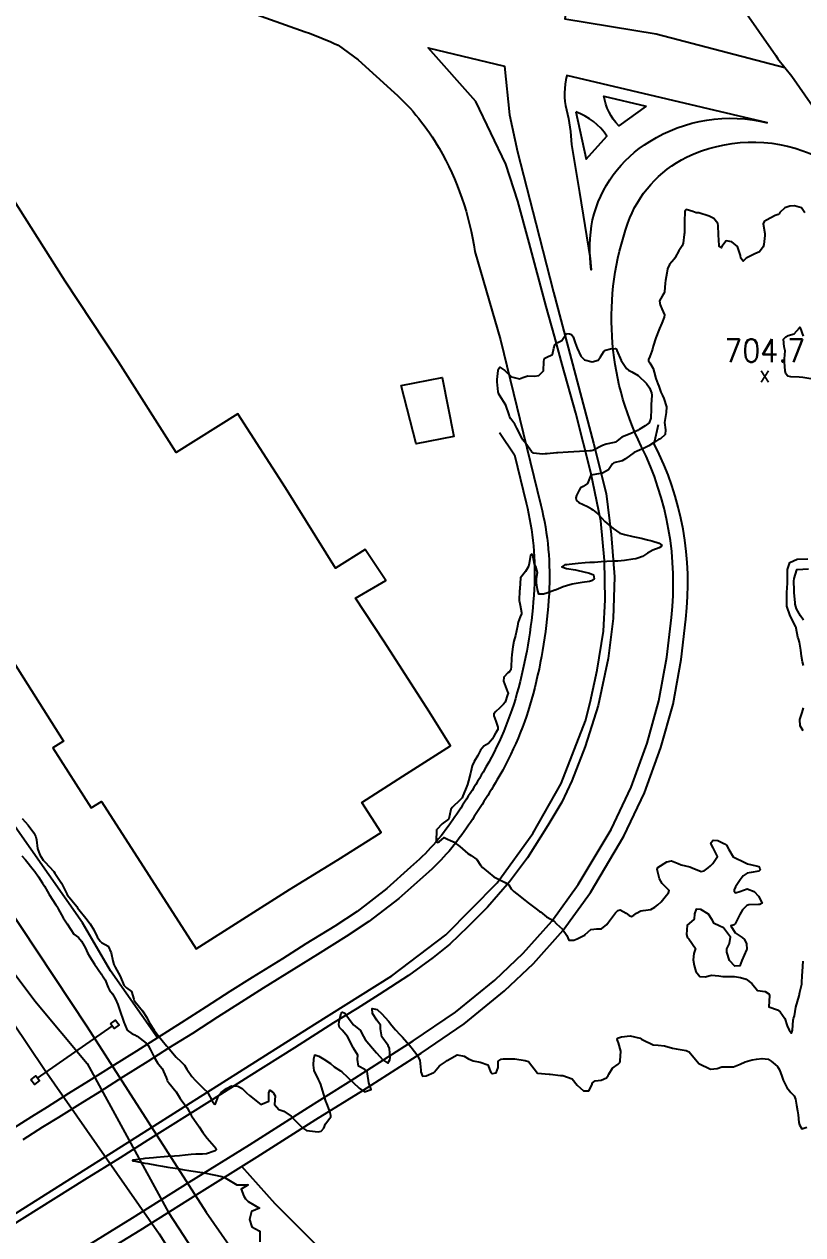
# Model space of a CAD drawing. Header units: metres. Extents: x 307586 to 320046, y 7427249 to 7434250.
# Drawn here: x 308032.8 to 308168, y 7433905 to 7434115.3 of the extents above; entities that cross this region are included whole.
import ezdxf
from ezdxf.enums import TextEntityAlignment as Align

# ---------------------------------------------------------------- set-up
doc = ezdxf.new("R2010")
doc.units = ezdxf.units.M
doc.header["$MEASUREMENT"] = 0
for name, color, linetype in [('Area', 45, 'Continuous'), ('Area Verde e Lazer', 45, 'Continuous'), ('Curvas de Nivel 1m', 11, 'Continuous'), ('Divisa', 42, 'FENCELINE2'), ('Edificações', 30, 'Continuous'), ('Linha Férrea', 20, 'Continuous'), ('Pontes_Viadutos_Tubos', 190, 'Continuous'), ('Pontos Cotados', 45, 'Continuous'), ('Portico', 45, 'Continuous'), ('Vias Primárias', 230, 'Continuous')]:
    doc.layers.add(name, color=color, linetype=linetype)
doc.styles.add('Style-STANDARD', font='STANDARD.shx')
doc.linetypes.add('FENCELINE2', pattern='A,0.25,-0.1,[132,ltypeshp.shx,S=0.1,R=0,X=-0.1,Y=0],-0.1,1', length=1.45)

# ---------------------------------------------------------------- blocks, each defined once
blk = doc.blocks.new('ELVTXT_74')
at = {"layer": 'Pontos Cotados', "linetype": 'Continuous', "style": 'Style-STANDARD'}
for s, height, p in [('704.7', 4, (0, 4)), ('x', 3, (0, 0))]:
    blk.add_text(s, height=height, dxfattribs=at).set_placement(p, align=Align.MIDDLE_CENTER)

msp = doc.modelspace()

# ---------------------------------------------------------------- linework, layer by layer
at = {"layer": 'Area'}
msp.add_polyline3d([(308154.86, 7434122.03, 706.05), (308163.3, 7434109.87, 706.76), (308163.63, 7434109.26, 706.68), (308166.08, 7434106.29, 706.56), (308173.26, 7434095.96, 706.45)], dxfattribs=at)
at = {"layer": 'Area Verde e Lazer'}
for points in [[(308140.79, 7434101.03), (308136.02, 7434097.64, -0.15899), (308133.45, 7434102.81)], [(308128.59, 7434100.04), (308130.37, 7434091.84), (308133.97, 7434095.84, 0.159775)]]:
    msp.add_lwpolyline(points, format="xyb", close=True, dxfattribs=at)
at = {"layer": 'Curvas de Nivel 1m', "flags": 128}
for points, elevation in [([(308168.35, 7434082.51), (308167.73, 7434083.36), (308166.54, 7434083.72), (308165.73, 7434083.7), (308164.88, 7434083.39), (308164.02, 7434082.56), (308163.9, 7434082.37), (308163.71, 7434082.25), (308163.19, 7434082.05), (308161.7, 7434081.27), (308161.29, 7434081), (308161.12, 7434080.6), (308161.36, 7434078.91), (308161.4, 7434078.59), (308161.24, 7434077), (308161.1, 7434076.6), (308160.49, 7434075.74), (308159.63, 7434075.38), (308158.12, 7434074.63), (308157.88, 7434074.38), (308157.62, 7434074.15), (308157.2, 7434074.64), (308157.18, 7434075.09), (308156.65, 7434076.65), (308155.66, 7434077.5), (308154.68, 7434077.65), (308153.94, 7434076.68), (308153.87, 7434076.45), (308153.64, 7434076.56), (308153.56, 7434076.6), (308153.46, 7434076.68), (308153.46, 7434076.87), (308153.34, 7434078.68), (308153.31, 7434080.31), (308153.22, 7434080.69), (308152.54, 7434081.54), (308151.71, 7434081.96), (308149.94, 7434082.5), (308149.71, 7434082.51), (308149.47, 7434082.5), (308148.89, 7434082.74), (308147.72, 7434083.08), (308147.53, 7434082.95), (308147.49, 7434082.76), (308147.41, 7434081.04), (308147.42, 7434080.76), (308147.41, 7434079.03), (308147.39, 7434078.76), (308147.19, 7434077.23), (308147.01, 7434076.77), (308146.48, 7434075.92), (308145.83, 7434074.78), (308145.75, 7434074.64), (308145.62, 7434074.48), (308144.85, 7434073.55), (308144.49, 7434072.79), (308144.34, 7434072.04), (308144.12, 7434070.79), (308144.07, 7434070.3), (308143.95, 7434068.8), (308143.85, 7434068.5), (308143.54, 7434068.04), (308143.11, 7434067.22), (308143.14, 7434066.81), (308143.23, 7434066.51), (308143.51, 7434065.82), (308143.94, 7434064.8), (308143.9, 7434064.39), (308143.48, 7434063.36), (308143.32, 7434062.96), (308143.26, 7434062.8), (308143.1, 7434062.43), (308142.44, 7434060.82), (308141.99, 7434059.37), (308141.85, 7434058.82), (308141.75, 7434058.5), (308141.41, 7434057.57), (308141.21, 7434057.03), (308141.2, 7434056.83), (308141.4, 7434056.45), (308142.02, 7434055.45), (308142.19, 7434054.82), (308142.43, 7434053.76), (308142.82, 7434052.81), (308142.97, 7434052.43), (308143.34, 7434051.37), (308143.59, 7434050.8), (308143.86, 7434050.26), (308144.33, 7434048.79), (308144.28, 7434047.81), (308144.06, 7434046.79), (308143.98, 7434046.08), (308144.11, 7434044.79), (308144.06, 7434043.98), (308143.24, 7434043.27), (308142.92, 7434043.12), (308142.38, 7434042.81), (308141.22, 7434042.04), (308140.45, 7434041.61), (308139.22, 7434041.12), (308138.7, 7434040.86), (308137.2, 7434039.76), (308136.63, 7434039.46), (308135.19, 7434039.06), (308135.08, 7434039.02), (308134.95, 7434038.9), (308134.24, 7434037.84), (308133.17, 7434037.31), (308132.85, 7434037.24), (308131.16, 7434036.95), (308130.59, 7434035.51), (308129.81, 7434034.96), (308129.36, 7434034.74), (308129.13, 7434034.33), (308128.7, 7434033.4), (308128.59, 7434032.98), (308128.69, 7434032.56), (308129.11, 7434032.21), (308130.57, 7434031.49), (308131.1, 7434031.18), (308131.25, 7434031.1), (308131.54, 7434030.94), (308132.38, 7434030.22), (308133.08, 7434029.46), (308133.62, 7434028.91), (308135.05, 7434027.65), (308136.18, 7434026.89), (308137.04, 7434026.61), (308138.48, 7434026.3), (308139.04, 7434026.18), (308139.9, 7434025.98), (308141.03, 7434025.72), (308141.75, 7434025.54), (308143.03, 7434025.14), (308143.51, 7434024.8), (308143.33, 7434024.48), (308143.02, 7434024.33), (308141.94, 7434023.89), (308141, 7434023.37), (308140.68, 7434023.15), (308140.17, 7434022.84), (308139.33, 7434022.5), (308138.99, 7434022.43), (308138.48, 7434022.35), (308136.99, 7434022.11), (308135.86, 7434022.02), (308134.98, 7434021.99), (308133.94, 7434021.95), (308132.98, 7434021.88), (308131.81, 7434021.77), (308130.98, 7434021.76), (308130.2, 7434021.74), (308128.98, 7434021.6), (308127.38, 7434021.4), (308126.98, 7434021.38), (308126.64, 7434021.34), (308126.15, 7434021.01), (308126.97, 7434020.74), (308128.49, 7434020.5), (308128.97, 7434020.4), (308129.72, 7434020.21), (308130.96, 7434019.94), (308131.63, 7434019.61), (308131.76, 7434018.94), (308131.31, 7434018.58), (308130.95, 7434018.49), (308129.64, 7434018.27), (308128.94, 7434018.15), (308127.95, 7434017.98), (308126.93, 7434017.73), (308126.38, 7434017.56), (308125.12, 7434017.02), (308124.98, 7434016.96), (308124.92, 7434016.94), (308123.5, 7434016.45), (308122.92, 7434016.27), (308122.12, 7434016.25), (308121.91, 7434017.06), (308121.74, 7434018.26), (308121.74, 7434019.06), (308121.93, 7434020.03), (308121.62, 7434021.06), (308121.39, 7434021.47), (308121.08, 7434023.07), (308120.99, 7434023.18), (308120.84, 7434023.23), (308120.69, 7434023.07), (308120.48, 7434021.57), (308120.35, 7434021.08), (308119.84, 7434020.2), (308118.95, 7434019.09), (308118.84, 7434017.17), (308118.83, 7434017.09), (308118.8, 7434016.97), (308118.75, 7434015.09), (308118.76, 7434014.95), (308118.9, 7434014.35), (308119.15, 7434013.09), (308119.12, 7434012.84), (308118.87, 7434012.31), (308118.52, 7434011.43), (308118.5, 7434011.1), (308118.46, 7434010.71), (308118.06, 7434009.1), (308117.82, 7434008.1), (308117.61, 7434007.11), (308117.46, 7434005.78), (308117.41, 7434005.11), (308117.36, 7434003.7), (308117.29, 7434003.11), (308117.07, 7434002.8), (308116.75, 7434002.58), (308116.05, 7434001.82), (308116, 7434001.13), (308116.71, 7433999.3), (308116.78, 7433999.19), (308116.8, 7433999.12), (308116.79, 7433999.04), (308116.71, 7433998.77), (308116.29, 7433997.52), (308116.02, 7433997.13), (308115.33, 7433996.48), (308114.67, 7433995.9), (308114.31, 7433995.5), (308114.32, 7433995.14), (308114.65, 7433994.19), (308115.02, 7433993.14), (308115.01, 7433992.76), (308114.63, 7433992.09), (308114.28, 7433991.48), (308114.1, 7433991.15), (308113.4, 7433990.35), (308112.6, 7433989.84), (308112.01, 7433989.17), (308111.54, 7433988.22), (308110.89, 7433987.19), (308110.56, 7433986.46), (308110.32, 7433985.42), (308110.26, 7433985.19), (308109.9, 7433983.82), (308109.74, 7433983.2), (308109.39, 7433982.33), (308108.96, 7433981.21), (308108.83, 7433980.87), (308108.49, 7433980.51), (308107.1, 7433979.23), (308106.87, 7433978.83), (308106.49, 7433977.24), (308106.44, 7433977.18), (308105.33, 7433976.35), (308104.42, 7433975.37), (308104.38, 7433975.3), (308104.37, 7433975.26), (308104.33, 7433973.34), (308104.34, 7433973.26), (308104.4, 7433973.16), (308104.51, 7433973.15), (308104.8, 7433973.26), (308105.68, 7433973.97), (308106.41, 7433973.64), (308106.68, 7433973.51), (308107.34, 7433973.23), (308108.39, 7433972.41), (308109.81, 7433971.2), (308110.37, 7433970.86), (308111.38, 7433970.19), (308112.02, 7433969.17), (308112.35, 7433968.78), (308114.32, 7433967.14), (308116.31, 7433966.19), (308116.95, 7433965.75), (308117.34, 7433965.1), (308117.79, 7433964.59), (308118.29, 7433964.21), (308119.72, 7433963.08), (308120.28, 7433962.63), (308121.89, 7433961.43), (308122.25, 7433961.16), (308122.4, 7433961.05), (308123.45, 7433960.23), (308124.24, 7433959.79), (308124.74, 7433959.51), (308125.22, 7433959.01), (308126.22, 7433958.06), (308127.01, 7433956.99), (308127.35, 7433956.14), (308128.19, 7433956.13), (308128.78, 7433956.38), (308129.95, 7433956.95), (308130.11, 7433957.04), (308130.21, 7433957.13), (308131.17, 7433957.99), (308132.22, 7433958.15), (308133, 7433958.14), (308133.95, 7433958.9), (308134.24, 7433959.29), (308134.96, 7433960.18), (308135.48, 7433960.89), (308135.85, 7433961.29), (308136.26, 7433961.43), (308137.33, 7433960.86), (308137.81, 7433960.42), (308138.25, 7433960.27), (308138.61, 7433960.48), (308139.08, 7433960.84), (308139.85, 7433961.24), (308140.26, 7433961.31), (308141.57, 7433961.51), (308142.27, 7433961.86), (308142.81, 7433962.27), (308143.4, 7433962.79), (308144.29, 7433963.95), (308144.68, 7433964.39), (308144.79, 7433964.78), (308144.31, 7433965.24), (308143.54, 7433966.02), (308143.09, 7433966.8), (308142.7, 7433968.45), (308142.82, 7433968.8), (308144.36, 7433969.74), (308145.2, 7433969.94), (308146.36, 7433969.5), (308146.86, 7433969.26), (308148.35, 7433968.87), (308148.79, 7433968.73), (308150.34, 7433968.06), (308150.87, 7433968.18), (308151.54, 7433968.7), (308151.97, 7433969.08), (308152.36, 7433969.46), (308153.16, 7433970.68), (308152.4, 7433972.17), (308152.13, 7433972.69), (308152.03, 7433973.07), (308152.41, 7433973.53), (308153.21, 7433973.47), (308154.41, 7433972.9), (308154.73, 7433972.66), (308155.11, 7433971.93), (308155.88, 7433970.64), (308156.37, 7433970.38), (308157.55, 7433969.81), (308158.36, 7433969.42), (308159.89, 7433969.06), (308160.36, 7433968.93), (308160.54, 7433968.59), (308160.57, 7433968.36), (308160.35, 7433968.14), (308159.04, 7433967.9), (308158.34, 7433967.79), (308157.61, 7433967.34), (308157.09, 7433966.63), (308156.31, 7433965.43), (308156.04, 7433964.91), (308156.04, 7433964.64), (308156.3, 7433964.4), (308157.02, 7433964.63), (308158.31, 7433965.09), (308159.53, 7433964.6), (308160.3, 7433963.81), (308160.93, 7433962.58), (308160.5, 7433962.37), (308160.28, 7433962.35), (308158.61, 7433962.27), (308158.28, 7433962.16), (308157.49, 7433961.4), (308157.06, 7433960.63), (308156.24, 7433958.99), (308156.04, 7433958.83), (308155.49, 7433958.65), (308156.21, 7433957.4), (308157.45, 7433956.62), (308157.87, 7433956.29), (308158.19, 7433955.53), (308158.28, 7433954.61), (308158.25, 7433954.54), (308158.18, 7433954.45), (308157.42, 7433952.62), (308157.06, 7433951.71), (308156.15, 7433951.64), (308155.26, 7433952.65), (308154.78, 7433954.05), (308154.81, 7433954.65), (308155.26, 7433955.58), (308155.45, 7433956.65), (308154.23, 7433958.32), (308153.46, 7433958.67), (308152.6, 7433959.05), (308152.24, 7433959.71), (308151.63, 7433960.7), (308150.26, 7433961.49), (308149.45, 7433961.53), (308149.2, 7433960.72), (308149.13, 7433959.83), (308148.24, 7433959.06), (308147.89, 7433958.74), (308147.8, 7433957.14), (308147.88, 7433956.73), (308148.02, 7433956.55), (308148.2, 7433956.38), (308149.32, 7433954.72), (308149.08, 7433953.81), (308148.95, 7433952.72), (308149.09, 7433951.78), (308149.4, 7433950.72), (308150.12, 7433949.83), (308151.02, 7433949.8), (308152.13, 7433950.08), (308153.4, 7433949.95), (308154.12, 7433949.84), (308154.94, 7433949.84), (308156.13, 7433949.85), (308157.19, 7433949.69), (308158.12, 7433949.35), (308159.15, 7433948.6), (308160.1, 7433947.43), (308161.45, 7433947.22), (308162.09, 7433946.84), (308162.21, 7433946.57), (308162.06, 7433944.57), (308163.57, 7433944.06), (308164.05, 7433943.7), (308164.85, 7433942.53), (308165.29, 7433941.26), (308165.6, 7433940.52), (308166.01, 7433940.02), (308166.22, 7433940.52), (308166.31, 7433942.25), (308166.36, 7433942.52), (308166.55, 7433943.01), (308166.8, 7433944.51), (308167.08, 7433945.51), (308167.35, 7433946.5), (308167.47, 7433947.13), (308167.81, 7433948.49), (308167.88, 7433950.24), (308167.91, 7433950.49), (308167.93, 7433950.7), (308168.03, 7433952.49)], 706), ([(308169.37, 7434053.67), (308167.96, 7434053.93), (308167.37, 7434053.94), (308165.89, 7434054.02), (308165.38, 7434054.17), (308165.01, 7434054.54), (308164.89, 7434055.04), (308164.79, 7434056.55), (308164.83, 7434057.13), (308164.9, 7434058.55), (308164.75, 7434059.23), (308164.63, 7434060.55), (308165.01, 7434060.99), (308165.46, 7434061.2), (308166.48, 7434061.51), (308167.4, 7434062.52), (308167.42, 7434062.57), (308167.47, 7434062.64), (308167.55, 7434062.52), (308168.07, 7434061.12)], 706), ([(308168.12, 7434003.85), (308167.9, 7434004.5), (308167.75, 7434005.47), (308167.66, 7434006.51), (308167.42, 7434007.91), (308167.23, 7434008.51), (308167.14, 7434008.82), (308166.85, 7434010.35), (308166.82, 7434010.52), (308166.78, 7434010.6), (308165.78, 7434012.53), (308165.23, 7434014.2), (308165.2, 7434014.54), (308165.23, 7434016.23), (308165.23, 7434016.54), (308165.3, 7434018.18), (308165.31, 7434018.54), (308165.32, 7434020.19), (308165.33, 7434020.54), (308165.74, 7434021.78), (308166.99, 7434022.32), (308168.88, 7434022.38)], 706), ([(308168.1, 7434011.73), (308167.61, 7434012.51), (308166.89, 7434013.71), (308166.67, 7434014.52), (308166.63, 7434014.8), (308166.5, 7434016.52), (308166.48, 7434016.97), (308166.45, 7434018.52), (308166.49, 7434018.99), (308166.92, 7434020.52), (308166.94, 7434020.56), (308166.97, 7434020.57), (308167.03, 7434020.57), (308168.97, 7434020.66)], 707), ([(308168.03, 7433992.5), (308167.53, 7433993.38), (308167.48, 7433994.51), (308167.88, 7433995.71), (308168.08, 7433996.5)], 706), ([(308032.43, 7433977.32), (308033.47, 7433976.11), (308034.41, 7433974.8), (308034.77, 7433974.1), (308034.89, 7433973.6), (308035.06, 7433972.09), (308035.48, 7433970.97), (308036.08, 7433970.08), (308036.35, 7433969.75), (308037.89, 7433968.06), (308038.07, 7433967.8), (308038.32, 7433967.42), (308039.26, 7433966.04), (308040.14, 7433964.18), (308040.22, 7433964.03), (308040.28, 7433963.96), (308041.91, 7433962.01), (308042.04, 7433961.8), (308042.25, 7433961.5), (308043.46, 7433959.99), (308044.22, 7433958.97), (308044.88, 7433957.97), (308045.45, 7433956.71), (308045.93, 7433955.96), (308046.18, 7433955.77), (308047.35, 7433955.12), (308047.88, 7433953.93), (308048.14, 7433952.57), (308048.33, 7433951.93), (308048.58, 7433951.48), (308049.41, 7433949.92), (308050.09, 7433948.36), (308050.55, 7433947.9), (308051.4, 7433947.22), (308051.82, 7433945.88), (308051.88, 7433945.7), (308052.06, 7433945.44), (308053.32, 7433943.87), (308054.03, 7433942.71), (308054.49, 7433941.86), (308055.32, 7433940.53), (308055.83, 7433939.84), (308055.99, 7433939.64), (308057.5, 7433937.82), (308057.71, 7433937.56), (308057.96, 7433937.25), (308059.15, 7433935.8), (308059.94, 7433935.05), (308060.61, 7433934.46), (308061, 7433933.77), (308061.9, 7433932.45), (308062.52, 7433931.75), (308063.88, 7433930.37), (308064.57, 7433929.73), (308065.45, 7433928.12), (308065.76, 7433927.72), (308065.84, 7433927.67), (308066, 7433927.72), (308066.48, 7433929.1), (308066.94, 7433929.7), (308067.88, 7433930.41), (308068.75, 7433930.82), (308069.88, 7433930.77), (308070.6, 7433930.38), (308071.34, 7433929.65), (308071.87, 7433929.17), (308073.84, 7433927.62), (308075.25, 7433928.21), (308075.25, 7433929.61), (308075.4, 7433930.09), (308075.87, 7433929.8), (308075.98, 7433929.71), (308076.07, 7433929.6), (308076.36, 7433929.1), (308076.25, 7433927.59), (308076.98, 7433926.73), (308077.83, 7433926.44), (308079.1, 7433925.56), (308079.82, 7433924.84), (308080.43, 7433924.16), (308081.07, 7433923.53), (308081.8, 7433923.11), (308082.31, 7433923), (308083.79, 7433922.84), (308084.32, 7433922.97), (308084.78, 7433923.49), (308085.06, 7433924.23), (308085.82, 7433925.21), (308086, 7433925.48), (308086.02, 7433925.67), (308085.83, 7433926.36), (308085.42, 7433927.48), (308085.16, 7433928.18), (308084.74, 7433929.49), (308084.28, 7433931.1), (308084.12, 7433931.5), (308083.9, 7433931.92), (308083.12, 7433933.51), (308083, 7433934.44), (308083.06, 7433935.51), (308083.21, 7433936.25), (308083.95, 7433936), (308084.8, 7433935.49), (308085.94, 7433934.7), (308086.62, 7433934.16), (308087.68, 7433933.45), (308087.92, 7433933.28), (308089.89, 7433931.43), (308090.91, 7433930.45), (308091.88, 7433929.81), (308093.04, 7433930.23), (308092.64, 7433931.39), (308092.38, 7433932.93), (308092.31, 7433933.4), (308091.93, 7433933.71), (308090.81, 7433934.29), (308090.67, 7433935.42), (308090.72, 7433936.19), (308089.96, 7433937.37), (308089.92, 7433937.43), (308089.88, 7433937.52), (308088.89, 7433939.44), (308088, 7433940.52), (308087.52, 7433940.97), (308087.39, 7433941.46), (308087.44, 7433942.04), (308087.8, 7433943.45), (308088.05, 7433943.67), (308088.47, 7433943.45), (308089.72, 7433941.73), (308089.93, 7433941.43), (308090.01, 7433941.37), (308091.09, 7433940.5), (308091.68, 7433939.4), (308091.99, 7433938.91), (308093.25, 7433937.39), (308093.96, 7433936.59), (308095.06, 7433935.37), (308095.94, 7433934.8), (308096.26, 7433935.36), (308096.3, 7433935.71), (308096.22, 7433937.36), (308095.97, 7433937.85), (308094.89, 7433939.37), (308094.65, 7433940.73), (308094.63, 7433941.37), (308094.03, 7433942.26), (308093.25, 7433943.39), (308093.18, 7433944.26), (308094.05, 7433944.11), (308094.89, 7433943.37), (308096.02, 7433942.09), (308096.62, 7433941.35), (308097.23, 7433940.57), (308098, 7433939.79), (308098.47, 7433939.33), (308099.97, 7433937.55), (308100.15, 7433937.31), (308100.96, 7433936.29), (308101.46, 7433935.29), (308101.63, 7433933.59), (308101.65, 7433933.29), (308101.91, 7433932.53), (308102.59, 7433932.61), (308103.92, 7433933.16), (308103.98, 7433933.2), (308104.01, 7433933.26), (308104.88, 7433934.3), (308105.94, 7433935.03), (308106.21, 7433935.24), (308107.95, 7433936.21), (308109.17, 7433935.98), (308109.95, 7433935.51), (308110.76, 7433935.18), (308111.94, 7433934.94), (308113.27, 7433934.48), (308113.82, 7433933.14), (308113.92, 7433933.04), (308114.08, 7433932.98), (308114.75, 7433933.13), (308115.05, 7433934.01), (308115.08, 7433935.13), (308115.57, 7433935.5), (308115.95, 7433935.54), (308116.39, 7433935.56), (308117.95, 7433935.55), (308119.79, 7433935.22), (308119.94, 7433935.19), (308120.33, 7433935.07), (308121.92, 7433933.05), (308123.92, 7433932.87), (308124.09, 7433932.85), (308125.92, 7433932.65), (308126.28, 7433932.63), (308127.91, 7433932.05), (308128.82, 7433930.96), (308129.88, 7433929.96), (308130.84, 7433929.98), (308131.33, 7433930.94), (308131.46, 7433931.38), (308131.91, 7433931.74), (308132.99, 7433931.83), (308133.91, 7433932.21), (308134.2, 7433932.62), (308134.31, 7433932.9), (308134.92, 7433933.9), (308135.94, 7433934.62), (308136.18, 7433934.88), (308136.28, 7433935.21), (308136.35, 7433936.87), (308135.98, 7433938.29), (308135.77, 7433938.88), (308135.8, 7433939.08), (308136, 7433939.2), (308136.49, 7433939.37), (308138, 7433939.53), (308139.72, 7433939.1), (308139.99, 7433938.96), (308140.19, 7433938.83), (308141.98, 7433937.95), (308142.87, 7433937.91), (308143.98, 7433937.78), (308145.33, 7433937.41), (308145.97, 7433937.27), (308147.73, 7433936.97), (308147.97, 7433936.89), (308148.22, 7433936.73), (308149.94, 7433934.71), (308151.93, 7433933.74), (308153.12, 7433933.86), (308153.94, 7433934.14), (308154.44, 7433934.16), (308155.94, 7433934.16), (308157.13, 7433934.62), (308157.95, 7433934.99), (308159.21, 7433935.34), (308159.95, 7433935.48), (308160.92, 7433935.61), (308161.95, 7433935.48), (308162.5, 7433935.12), (308163.19, 7433934.55), (308163.59, 7433934.2), (308163.93, 7433933.61), (308164.34, 7433932.54), (308164.59, 7433931.86), (308165.19, 7433930.53), (308165.88, 7433929.67), (308166.47, 7433929.1), (308166.7, 7433928.51), (308166.86, 7433927.51), (308167.05, 7433926.5), (308167.16, 7433925.82), (308167.31, 7433924.5), (308167.39, 7433924.07), (308167.81, 7433923.39), (308168.66, 7433923.64)], 707), ([(308032.36, 7433970.79), (308032.99, 7433970.11), (308034.33, 7433968.42), (308034.58, 7433968.1), (308035.26, 7433967.14), (308035.96, 7433966.08), (308036.3, 7433965.55), (308036.82, 7433964.61), (308037.12, 7433964.07), (308038.26, 7433962.31), (308038.43, 7433962.05), (308038.67, 7433961.62), (308039.51, 7433960.04), (308040.22, 7433959.02), (308040.87, 7433958.02), (308041.4, 7433957.21), (308042.19, 7433956.6), (308042.72, 7433955.99), (308043.42, 7433954.74), (308043.78, 7433953.98), (308044.15, 7433953.28), (308044.95, 7433951.97), (308046.12, 7433950.3), (308046.25, 7433950.09), (308046.34, 7433949.96), (308046.8, 7433949.25), (308047.35, 7433947.94), (308047.58, 7433947.44), (308048.07, 7433946.84), (308048.63, 7433945.92), (308049.02, 7433944.96), (308049.36, 7433943.92), (308050.02, 7433942.06), (308050.06, 7433941.91), (308050.62, 7433940.53), (308051.5, 7433939.89), (308051.99, 7433939.71), (308052.37, 7433939.49), (308053.97, 7433938.28), (308054.31, 7433937.86), (308054.71, 7433937.09), (308055.32, 7433935.85), (308055.93, 7433934.86), (308056.38, 7433934.29), (308056.7, 7433933.83), (308057.43, 7433932.29), (308057.58, 7433931.81), (308057.67, 7433931.59), (308057.89, 7433931.36), (308059.13, 7433929.8), (308059.86, 7433928.67), (308060.5, 7433927.78), (308061.08, 7433927.01), (308061.74, 7433925.76), (308061.77, 7433925.71), (308061.82, 7433925.64), (308063.17, 7433923.75), (308063.79, 7433922.76), (308064.54, 7433921.73), (308065.76, 7433920.34), (308066.03, 7433919.99), (308066.11, 7433919.71), (308065.91, 7433919.56), (308065.75, 7433919.5), (308064.42, 7433919.05), (308063.74, 7433918.96), (308062.55, 7433918.95), (308061.74, 7433918.9), (308060.72, 7433918.8), (308059.74, 7433918.71), (308058.88, 7433918.65), (308057.73, 7433918.56), (308057.06, 7433918.5), (308055.73, 7433918.38), (308055.24, 7433918.34), (308053.73, 7433918.2), (308053.43, 7433918.16), (308051.72, 7433917.93), (308051.68, 7433917.93), (308051.56, 7433917.88), (308051.67, 7433917.83), (308051.72, 7433917.82), (308051.79, 7433917.81), (308053.72, 7433917.43), (308054.23, 7433917.34), (308055.72, 7433917.07), (308056.77, 7433916.88), (308057.71, 7433916.73), (308058.98, 7433916.53), (308059.71, 7433916.41), (308060.24, 7433916.32), (308061.71, 7433916.08), (308063.65, 7433915.8), (308063.7, 7433915.79), (308064, 7433915.74), (308065.7, 7433915.37), (308067.09, 7433915.09), (308067.69, 7433914.87), (308069.68, 7433913.67), (308071.68, 7433913.64), (308070.42, 7433912.91), (308070.9, 7433911.65), (308071.19, 7433911.19), (308071.64, 7433910.77), (308073.63, 7433909.62), (308072.25, 7433909.01), (308071.87, 7433907.64), (308072.31, 7433906.35), (308073.58, 7433905.68), (308073.63, 7433905.67), (308073.67, 7433905.62), (308073.66, 7433903.72)], 708)]:
    msp.add_lwpolyline(points, dxfattribs=dict(at, elevation=elevation))
at = {"layer": 'Curvas de Nivel 1m', "elevation": 707, "flags": 128}
msp.add_lwpolyline([(308126.93, 7434061.53), (308127.46, 7434061.52), (308127.82, 7434061.36), (308128.08, 7434060.99), (308128.42, 7434059.96), (308128.82, 7434058.98), (308129.41, 7434057.64), (308130.06, 7434056.96), (308131.4, 7434056.63), (308132.42, 7434056.93), (308132.83, 7434057.51), (308133.43, 7434058.44), (308133.7, 7434058.65), (308134.57, 7434058.91), (308135.37, 7434058.97), (308135.43, 7434058.96), (308135.62, 7434058.9), (308135.7, 7434058.63), (308136.42, 7434056.89), (308137.39, 7434055.47), (308137.7, 7434055.19), (308138.31, 7434054.87), (308139.37, 7434054.24), (308140.84, 7434052.84), (308141.35, 7434052.11), (308141.73, 7434051.22), (308141.79, 7434050.82), (308141.64, 7434049.15), (308141.63, 7434048.83), (308141.66, 7434048.47), (308141.61, 7434046.83), (308141.28, 7434046.05), (308140.6, 7434045.51), (308139.56, 7434044.85), (308139.38, 7434044.73), (308139.26, 7434044.68), (308138.01, 7434044.11), (308137.25, 7434043.82), (308136.58, 7434043.55), (308135.73, 7434042.89), (308135.44, 7434042.69), (308135.23, 7434042.62), (308133.82, 7434042.32), (308133.22, 7434042.08), (308131.52, 7434041.25), (308131.22, 7434041.17), (308131.01, 7434041.16), (308129.21, 7434041.07), (308128.21, 7434040.99), (308127.21, 7434040.91), (308125.42, 7434040.81), (308125.21, 7434040.8), (308123.6, 7434040.65), (308123.21, 7434040.62), (308122.75, 7434040.59), (308121.21, 7434040.75), (308120.84, 7434041.07), (308119.89, 7434042.42), (308119.38, 7434043.09), (308119.24, 7434043.29), (308118.33, 7434045.1), (308117.99, 7434045.83), (308117.28, 7434046.74), (308117.06, 7434047.12), (308116.97, 7434047.44), (308116.41, 7434049.13), (308115.33, 7434050.82), (308115.12, 7434051.14), (308115.05, 7434051.43), (308114.9, 7434053.14), (308114.91, 7434053.59), (308115.09, 7434055.14), (308115.13, 7434055.4), (308115.39, 7434055.71), (308116.24, 7434055.13), (308117.37, 7434054.04), (308118.8, 7434053.66), (308119.37, 7434053.92), (308120.23, 7434054.22), (308121.37, 7434054.15), (308122.16, 7434054.27), (308122.95, 7434055.05), (308123.03, 7434056.68), (308123.06, 7434057.05), (308123.18, 7434057.27), (308123.41, 7434057.39), (308124.53, 7434057.92), (308124.73, 7434059.03), (308124.89, 7434059.58), (308125.44, 7434059.99), (308126.14, 7434060.32), (308126.57, 7434061.01)], close=True, dxfattribs=at)
at = {"layer": 'Divisa'}
for points in [[(308055.89, 7433939.2), (308047.75, 7433950.81), (308042.89, 7433959.14), (308022.18, 7433988.63), (308014.76, 7433999.06), (308009.36, 7434004.39)], [(308445.63, 7433599.68), (308416.12, 7433558.63), (308397.82, 7433587.27), (308380.06, 7433616.19), (308352.84, 7433659.7), (308342.84, 7433675.68), (308320.02, 7433709.94), (308316.7, 7433716.41), (308313.31, 7433720.62), (308308.37, 7433725.65), (308295.45, 7433736.72), (308283.61, 7433745.91), (308265.94, 7433759.36), (308249.71, 7433772.48), (308233.11, 7433785.69), (308212.87, 7433801.7), (308192.78, 7433817.58), (308167.66, 7433837.47), (308151.7, 7433849.58), (308115.86, 7433876.8), (308095.69, 7433893.04), (308085.61, 7433901.09), (308076.36, 7433910.33), (308070.54, 7433916.83)]]:
    msp.add_lwpolyline(points, dxfattribs=at)
at = {"layer": 'Edificações'}
msp.add_lwpolyline([(308024.63, 7434014.31), (308039.58, 7433990.74), (308037.76, 7433989.58), (308044.39, 7433979.12), (308046.17, 7433980.25), (308062.6, 7433954.62), (308078.83, 7433964.98), (308087.23, 7433970.13), (308094.73, 7433974.86), (308091.42, 7433980.08), (308098.49, 7433984.65), (308106.78, 7433989.93), (308103.15, 7433995.75), (308095.24, 7434008.08), (308090.29, 7434015.55), (308095.59, 7434018.62), (308092, 7434024.01), (308086.83, 7434020.79), (308078.14, 7434034.74), (308069.85, 7434047.6), (308059.13, 7434040.89), (308049.13, 7434056.62), (308039.88, 7434070.67), (308030.66, 7434085.21)], dxfattribs=at)
msp.add_lwpolyline([(308098.23, 7434052.52), (308105.37, 7434053.92), (308107.39, 7434043.68), (308100.85, 7434042.39)], close=True, dxfattribs=at)
at = {"layer": 'Linha Férrea'}
for points in [[(307865.94, 7434199.29), (307873.66, 7434187.24), (307881.95, 7434174.39), (307904.51, 7434139.04), (307929.28, 7434100.8), (307953.74, 7434063.42), (307974.09, 7434031.15), (307993.09, 7434003.3), (308013.84, 7433973.32), (308034.63, 7433945.63), (308043.68, 7433934.74), (308057.82, 7433908.86), (308071.35, 7433888.07)], [(307867.75, 7434188.43), (307873.98, 7434178.61), (307884.34, 7434162.58), (307892.46, 7434150.09), (307899.19, 7434139.83), (307907.16, 7434127.59), (307914.33, 7434116.09), (307923.15, 7434102.87), (307931.9, 7434089.68), (307939.92, 7434077.03), (307949.02, 7434063.09), (307958.3, 7434047.77), (307966.82, 7434035.05), (307974.29, 7434023.7), (307983.77, 7434009.8), (307993.84, 7433994.99), (308005.8, 7433977.82), (308023.72, 7433952.16), (308030.71, 7433941.95), (308036.29, 7433933.66), (308056.2, 7433905.13), (308072.11, 7433879.77)], [(307881.95, 7434174.39), (307890.56, 7434163.5), (307901.17, 7434150.06), (307910.16, 7434138.96), (307915.55, 7434131.82), (307920.85, 7434124.29), (307928.33, 7434113.37), (307934.63, 7434103.48), (307947.55, 7434083.79), (307961.67, 7434062.59), (307971.22, 7434048.67), (307981.51, 7434032.97), (307989.32, 7434021.33), (308001.39, 7434003.93), (308011.72, 7433988.5), (308024.44, 7433970.09), (308032.14, 7433958.56), (308043.7, 7433941.08), (308064.36, 7433908.87), (308064.36, 7433908.87), (308082.47, 7433882.92)]]:
    msp.add_lwpolyline(points, dxfattribs=at)
at = {"layer": 'Pontes_Viadutos_Tubos'}
for points in [[(308043.82, 7433900.19), (308052.9, 7433905.76), (308062.74, 7433911.96), (308073.21, 7433918.49), (308083.42, 7433924.97), (308091.55, 7433930.06), (308101.72, 7433936.55), (308109.19, 7433941.63), (308116.17, 7433947.34), (308121.22, 7433952.12), (308126.36, 7433957.9), (308131.09, 7433964.46), (308136.91, 7433974.21), (308140.47, 7433981.76), (308143.34, 7433989.62), (308145.44, 7433997.17), (308146.87, 7434004.94), (308147.65, 7434011.94, 0.149281), (308142.18, 7434042.37), (308142.92, 7434045.75)], [(308115.31, 7434044.38), (308117.9, 7434040.5), (308119.94, 7434032.14, -0.073961), (308121.32, 7434017.11, -0.050703), (308118.61, 7434000.02, -0.06925), (308112.45, 7433985.32, -0.014406), (308107.21, 7433977.05, -0.068111), (308099.86, 7433968.82), (308095.74, 7433965.15), (308090.56, 7433961.16), (308086.69, 7433958.6), (308081.7, 7433955.49), (308077.63, 7433952.93), (308072.33, 7433949.67), (308068.47, 7433947.22), (308064.38, 7433944.58), (308060.03, 7433941.78), (308055.89, 7433939.2), (308052.24, 7433936.88), (308047.97, 7433934.22), (308043.92, 7433931.63), (308040.47, 7433929.49), (308036.74, 7433927.16), (308034, 7433925.47), (308030.54, 7433923.27)]]:
    msp.add_lwpolyline(points, format="xyb", dxfattribs=at)
at = {"layer": 'Portico'}
for points in [[(308047.74, 7433941.59), (308048.62, 7433942.26), (308049.24, 7433941.45), (308048.37, 7433940.78)], [(308033.91, 7433931.9), (308034.78, 7433932.57), (308035.4, 7433931.76), (308034.53, 7433931.09)]]:
    msp.add_lwpolyline(points, close=True, dxfattribs=at)
msp.add_lwpolyline([(308035.09, 7433932.17), (308048.06, 7433941.19)], dxfattribs=at)
at = {"layer": 'Vias Primárias', "elevation": 704.11}
msp.add_lwpolyline([(308144.78, 7434137.83), (308134.71, 7434140.29, 0.50133), (308132.92, 7434138.82), (308132.56, 7434137.57), (308130.71, 7434138.11), (308127.49, 7434121.4), (308126.63, 7434116.21), (308142.5, 7434113.59), (308164.85, 7434107.77)], format="xyb", dxfattribs=at)
at = {"layer": 'Vias Primárias'}
for points in [[(308067.1, 7434119.12), (308081.58, 7434113.97, -0.02303), (308087.29, 7434111.63), (308090.75, 7434109.11), (308097, 7434103.45, -0.078062), (308104.83, 7434093.74, -0.095964), (308111.01, 7434075.79), (308115.49, 7434060.44), (308119.43, 7434044.28), (308122.49, 7434031.75, -0.073961), (308123.91, 7434016.33, -0.050703), (308121.15, 7433998.97, -0.06925), (308114.85, 7433983.94, -0.014406), (308109.57, 7433975.6, -0.068027), (308101.99, 7433967.11), (308097.84, 7433963.42), (308092.59, 7433959.37), (308088.67, 7433956.77), (308083.67, 7433953.66), (308079.59, 7433951.1), (308074.29, 7433947.83), (308070.44, 7433945.39), (308066.36, 7433942.75), (308061.99, 7433939.95), (308057.85, 7433937.37), (308054.21, 7433935.05), (308049.94, 7433932.39), (308045.88, 7433929.79), (308042.43, 7433927.65), (308038.7, 7433925.32), (308035.96, 7433923.64), (308032.51, 7433921.44)], [(308042.48, 7433902.31), (308051.58, 7433907.89), (308061.41, 7433914.09), (308071.87, 7433920.61), (308082.08, 7433927.09), (308090.21, 7433932.18), (308100.34, 7433938.64), (308107.68, 7433943.64), (308114.52, 7433949.22), (308119.41, 7433953.87), (308124.4, 7433959.47), (308128.99, 7433965.84), (308134.69, 7433975.39), (308138.15, 7433982.72), (308140.95, 7433990.39), (308143, 7433997.73), (308144.39, 7434005.3), (308145.16, 7434012.22, 0.143613), (308139.93, 7434041.98, -0.202163), (308137.59, 7434080.7, -0.196805), (308147.8, 7434092.17, -0.215882), (308169.28, 7434092.81, -0.000463), (308177.59, 7434089.33)]]:
    msp.add_lwpolyline(points, format="xyb", dxfattribs=at)
msp.add_lwpolyline([(308023.04, 7433903.52), (308048.58, 7433919.59), (308083.23, 7433941.54), (308096.59, 7433949.95), (308106, 7433957.08), (308114.89, 7433966.11), (308121.08, 7433974.66), (308126.01, 7433983.39), (308130.22, 7433994.26), (308131.05, 7433997.46), (308132.28, 7434003.05), (308133.39, 7434009.84), (308133.68, 7434015.31), (308133.54, 7434022.11), (308132.88, 7434028.99), (308131.19, 7434037.41), (308128.55, 7434047.7), (308126.2, 7434056.15), (308124.83, 7434061.07), (308123.4, 7434066.26), (308120.48, 7434077.29), (308118.47, 7434084.53), (308116.38, 7434090.96), (308111.22, 7434101.87), (308102.91, 7434111.21), (308116.2, 7434108), (308117.03, 7434099.55), (308118.42, 7434093.12), (308121.59, 7434080.75), (308124.71, 7434068.76), (308127.77, 7434057.16), (308131.66, 7434042.48), (308133.83, 7434033.77), (308134.71, 7434026.64), (308135.25, 7434019.26), (308135.07, 7434012.03), (308134.19, 7434005.1), (308132.44, 7433996.9), (308130.21, 7433989.79), (308127.89, 7433983.82), (308126.12, 7433980.12), (308123.68, 7433976.06), (308120.18, 7433970.45), (308117.02, 7433966.29), (308113.23, 7433961.9), (308109.83, 7433958.46), (308106.69, 7433955.47), (308103.77, 7433953.14), (308099.53, 7433950), (308094.38, 7433946.74), (308090.56, 7433944.3), (308086.49, 7433941.79), (308079.72, 7433937.45), (308071.8, 7433932.45), (308064.93, 7433928.1), (308054.23, 7433921.43), (308049.45, 7433918.35), (308043.25, 7433914.49), (308003.98, 7433889.88)], dxfattribs=at)
msp.add_lwpolyline([(308161.86, 7434098.17), (308127.01, 7434106.35, 0.1216), (308126.93, 7434100.4, -0.058029), (308127.8, 7434094.39), (308129.2, 7434086.03), (308131.03, 7434074.57), (308131.23, 7434072.62, -0.076109), (308131.46, 7434081.31, -0.198412), (308141.39, 7434094.94, -0.201711)], format="xyb", close=True, dxfattribs=at)

# ---------------------------------------------------------------- block references
at = {"layer": 'Pontos Cotados', "linetype": 'Continuous'}
msp.add_blockref('ELVTXT_74', (308161.38, 7434054.59, 704.69), dxfattribs=at)

doc.saveas('drawing.dxf')
